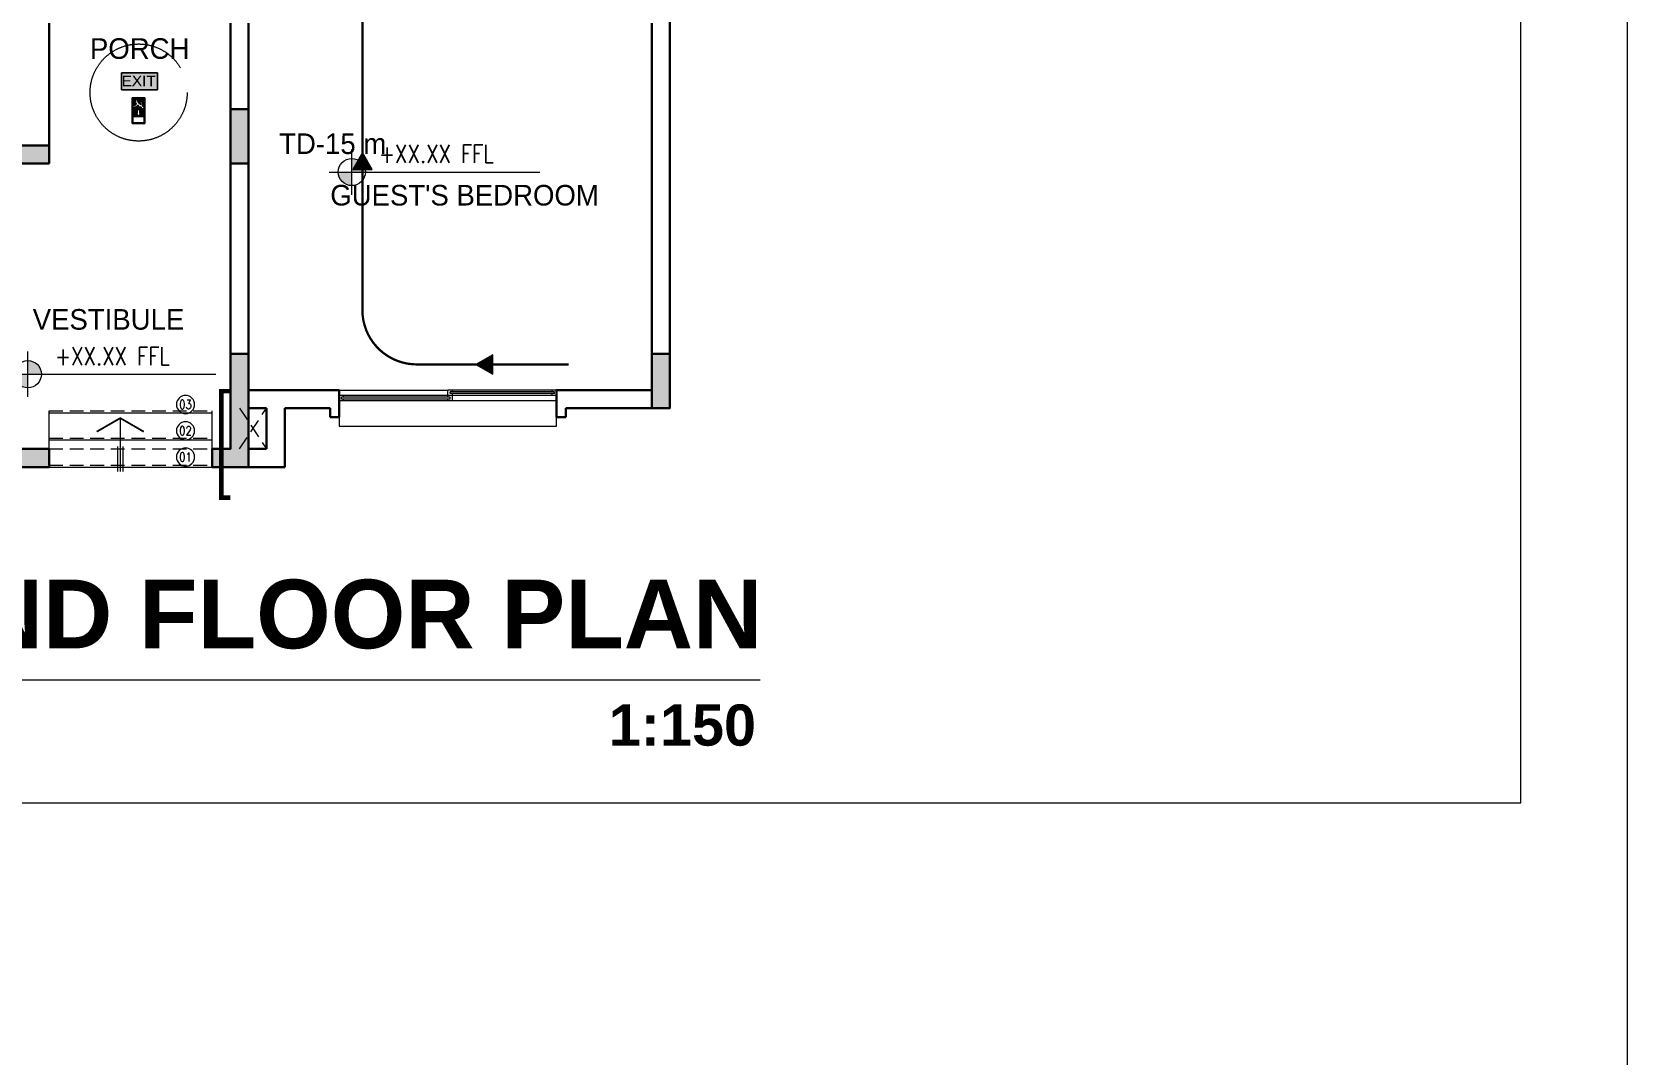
# Model space of a CAD drawing. Header units: millimetres. Extents: x -9083 to 924194, y -232449 to 321637.
# Drawn here: x 251467 to 263083, y -195277 to -187824 of the extents above; entities that cross this region are included whole.
import ezdxf
from ezdxf.enums import TextEntityAlignment as Align

# ---------------------------------------------------------------- set-up
doc = ezdxf.new("R2010")
doc.units = ezdxf.units.MM
doc.header["$LTSCALE"] = 400
doc.header["$MEASUREMENT"] = 0
for name, pattern in [('Dashed', [7.62, 5.08, -2.54]), ('HIDDEN', [0.375, 0.25, -0.125]), ('PHANTOM2', [1.25, 0.625, -0.125, 0.125, -0.125, 0.125, -0.125])]:
    doc.linetypes.add(name, pattern=pattern)
doc.layers.get('Defpoints').update_dxf_attribs({"color": 8, "lineweight": 5})
for name, color, linetype, lineweight in [('ARCHES', 1, 'HIDDEN', 5), ('COLUMNS HATCH', 1, 'Continuous', 5), ('GENERAL TEXT', 4, 'Continuous', 5), ('HANDRAIL', 31, 'Continuous', 5), ('HIDDEN', 237, 'HIDDEN', 0), ('LEVEL SYMBOL', 8, 'Continuous', 5), ('LEVELS', 251, 'Continuous', 5), ('PRO COLUMNS', 6, 'Continuous', 30), ('PROPOSED COLUMNS', 6, 'Continuous', 30), ('REFER TILTLE 100', 7, 'Continuous', 5), ('STAIR', 1, 'Continuous', 5), ('STAIR NOSE', 1, 'HIDDEN', 5), ('TEXT DRAWING TITLE', 7, 'Continuous', 5), ('TEXT STAIR NO', 7, 'Continuous', 5), ('WALL ELEVATION', 3, 'Continuous', 9), ('WALL PROPOSED', 255, 'Continuous', 30), ('WINDOWS', 5, 'Continuous', 5)]:
    doc.layers.add(name, color=color, linetype=linetype, lineweight=lineweight)
doc.layers.add('TRAVEL DISTANCE', color=7, linetype='Continuous', lineweight=5, true_color=0xff0f0f)
doc.styles.add('arial', font='arial.ttf', dxfattribs={"width": 0.8, "height": 2.2})
doc.styles.add('ARIAL-TITLE', font='arialbd.ttf')
doc.styles.add('ROMANS-TITLE', font='ROMANS.shx', dxfattribs={"width": 0.8})
doc.styles.get("Standard").update_dxf_attribs({"font": 'GOTHIC.TTF', "height": 220})

# ---------------------------------------------------------------- blocks, each defined once
blk = doc.blocks.new('A$C5226484c')
at = {"layer": 'TRAVEL DISTANCE', "transparency": 33554559}
h = blk.add_hatch(color=256, dxfattribs=at)
h.dxf.hatch_style = 1
h.paths.add_polyline_path([(0, -186), (107, 0), (-107, 0)])
at = {"layer": 'TRAVEL DISTANCE'}
blk.add_lwpolyline([(0, -186), (107, 0), (-107, 0)], close=True, dxfattribs=at)
blk = doc.blocks.new('A$C977231d2')
at = {"layer": 'Defpoints'}
blk.add_lwpolyline([(-120, 0), (-823, 0), (-823, 576), (-120, 576)], close=True, dxfattribs=at)
blk = doc.blocks.new('A-DETAIL-TITLE-100')
at = {"layer": 'TEXT DRAWING TITLE', "linetype": 'Continuous'}
blk.add_line((0, 0), (-1500, 0), dxfattribs=at)
blk.add_circle((-750, 0), 750, dxfattribs=at)
at = {"layer": 'TEXT DRAWING TITLE', "style": 'ARIAL-TITLE'}
for tag, p, height in [('TITLE1', (450, 937), 500), ('SCALE1', (450, -480), 300), ('SCALE2', (2479, -480), 300)]:
    blk.add_attdef(tag, p, '', height=height, dxfattribs=at)
at = {"layer": 'TEXT DRAWING TITLE', "color": 7, "style": 'ARIAL-TITLE'}
blk.add_attdef('TITLE2_001', (435, 228), '', height=500, dxfattribs=at)
at = {"layer": 'TEXT DRAWING TITLE', "linetype": 'Continuous', "style": 'ARIAL-TITLE'}
blk.add_attdef('DRWG-NO', text='', height=400, dxfattribs=at).set_placement((-751, 326), align=Align.MIDDLE)
at = {"layer": 'TEXT DRAWING TITLE', "linetype": 'Continuous', "style": 'arial', "width": 0.8}
blk.add_attdef('DRAWING-REF', text='', height=300, dxfattribs=at).set_placement((-735, -270), align=Align.MIDDLE)
blk = doc.blocks.new('VILLA GROUND COLUMNS')
at = {"layer": 'COLUMNS HATCH', "ltscale": 300}
for points in [[(403368, 167085), (403368, 167685), (403568, 167685), (403568, 167085)], [(401368, 167085), (400668, 167085), (400668, 167285), (401368, 167285)], [(403168, 163735), (403168, 163935), (403368, 163935), (403368, 164985), (403568, 164985), (403568, 163735)], [(408018, 164385), (408018, 164985), (408218, 164985), (408218, 164385)], [(401368, 163935), (400868, 163935), (400868, 164435), (400668, 164435), (400668, 163735), (401368, 163735)]]:
    blk.add_hatch(color=256, dxfattribs=at).paths.add_polyline_path(points)
at = {"layer": 'PRO COLUMNS', "ltscale": 300}
for points in [[(403368, 167085), (403568, 167085), (403568, 167685), (403368, 167685)], [(401368, 167085), (401368, 167285), (400668, 167285), (400668, 167085)], [(403168, 163735), (403568, 163735), (403568, 164985), (403368, 164985), (403368, 163935), (403168, 163935)], [(408018, 164385), (408218, 164385), (408218, 164985), (408018, 164985)], [(400868, 164435), (400668, 164435), (400668, 163735), (401368, 163735), (401368, 163935), (400868, 163935)]]:
    blk.add_lwpolyline(points, close=True, dxfattribs=at)
blk = doc.blocks.new('A-LVL_PLAN')
at = {"layer": 'LEVELS', "ltscale": 800}
h = blk.add_hatch(color=256, dxfattribs=at)
h.paths.add_polyline_path([(0, 0), (150, 0, 0.414214), (0, 150)])
h.paths.add_polyline_path([(0, -150), (0, 0), (-150, 0, 0.414214)])
at = {"layer": 'LEVELS'}
for p, q in [((0, -250), (0, 250)), ((-250, 0), (250, 0))]:
    blk.add_line(p, q, dxfattribs=at)
at = {"layer": 'LEVELS', "ltscale": 800}
blk.add_line((0, 0), (2074, 0), dxfattribs=at)
at = {"layer": 'LEVELS'}
blk.add_circle((0, 0), 150, dxfattribs=at)
at = {"layer": 'LEVELS', "ltscale": 800, "style": 'ROMANS-TITLE', "width": 0.8}
blk.add_attdef('FLOOR-LEVEL', (300, 100), '', height=200, dxfattribs=at)
blk = doc.blocks.new('BAYTANG')
at = {"layer": 'TEXT STAIR NO', "color": 8, "ltscale": 0.1}
blk.add_circle((0, 0), 100, dxfattribs=at)
at = {"layer": 'TEXT STAIR NO', "style": 'ROMANS-TITLE', "width": 0.8}
blk.add_attdef('STEPNO.', text='', height=120, dxfattribs=at).set_placement((0, 0), align=Align.MIDDLE_CENTER)

msp = doc.modelspace()

# ---------------------------------------------------------------- hatches: boundary and pattern name
at = {"layer": 'TRAVEL DISTANCE', "lineweight": 0, "transparency": 33554559}
for points in [[(252188.8934, -188142.8554), (252131.6934, -188142.8554), (252131.6934, -188219.8554), (252191.0934, -188219.8554), (252191.0934, -188211.0554), (252140.4934, -188211.0554), (252140.4934, -188184.6554), (252184.4934, -188184.6554), (252184.4934, -188175.8554), (252140.4934, -188175.8554), (252140.4934, -188151.6554), (252188.8934, -188151.6554)], [(252226.2934, -188180.2554), (252195.4934, -188219.8554), (252208.6934, -188219.8554), (252228.4934, -188193.4554), (252232.8934, -188186.8554)], [(252213.0934, -188142.8554), (252199.8934, -188142.8554), (252226.2934, -188180.2554), (252232.8934, -188186.8554), (252237.2934, -188193.4554), (252257.0934, -188219.8554), (252268.0934, -188219.8554), (252239.4934, -188178.0554), (252232.8934, -188171.4554), (252226.2934, -188162.6554)], [(252265.8934, -188142.8554), (252254.8934, -188142.8554), (252239.4934, -188162.6554), (252232.8934, -188171.4554), (252239.4934, -188178.0554)], [(252364.8934, -188142.8554), (252303.2934, -188142.8554), (252303.2934, -188151.6554), (252329.6934, -188151.6554), (252329.6934, -188219.8554), (252340.6934, -188219.8554), (252340.6934, -188151.6554), (252364.8934, -188151.6554)]]:
    msp.add_hatch(color=256, dxfattribs=at).paths.add_polyline_path(points)

# ---------------------------------------------------------------- linework, layer by layer
at = {"layer": 'ARCHES', "lineweight": 0}
msp.add_line((251592.3367, -190861.65955), (252780.3367, -190861.65955), dxfattribs=at)
at = {"layer": 'Defpoints', "lineweight": 0}
msp.add_lwpolyline([(242576.74025, -193438.87872), (262308.89268, -193438.87872), (262308.89268, -176373.53188), (242576.74025, -176373.53188)], close=True, dxfattribs=at)
at = {"layer": 'HANDRAIL', "lineweight": 0, "const_width": 33}
msp.add_lwpolyline([(252912.3367, -191216.75151), (252879.3367, -191216.75151), (252846.3367, -191216.75151), (252846.3367, -190440.64432), (252912.3367, -190440.64432)], dxfattribs=at)
at = {"layer": 'HIDDEN', "lineweight": 0}
for p, q in [((252978.3367, -190564.65955), (253176.3367, -190861.65955)), ((252978.3367, -190861.65955), (253176.3367, -190564.65955))]:
    msp.add_line(p, q, dxfattribs=at)
at = {"layer": 'STAIR', "lineweight": 0}
for p, q in [((251592.3367, -190861.65955), (251592.3367, -190584.45955)), ((251592.3367, -190597.65955), (252780.3367, -190597.65955)), ((252780.3367, -190861.65955), (252780.3367, -190584.45955)), ((252110.6962, -190637.25955), (252110.6962, -191026.65955)), ((251592.3367, -190795.65955), (252780.3367, -190795.65955)), ((252090.8962, -190845.15955), (252090.8962, -191026.65955)), ((252130.4962, -190845.15955), (252130.4962, -191026.65955)), ((251592.3367, -190993.65955), (252780.3367, -190993.65955))]:
    msp.add_line(p, q, dxfattribs=at)
at = {"layer": 'STAIR', "lineweight": 0, "const_width": 13.2}
msp.add_lwpolyline([(252282.16923, -190736.25955), (252110.6962, -190637.25955), (251939.22317, -190736.25955)], dxfattribs=at)
at = {"layer": 'STAIR NOSE', "linetype": 'HIDDEN', "lineweight": 0}
for p, q in [((251592.3367, -190584.45955), (252780.3367, -190584.45955)), ((251592.3367, -190782.45955), (252780.3367, -190782.45955)), ((251592.3367, -190980.45955), (252780.3367, -190980.45955))]:
    msp.add_line(p, q, dxfattribs=at)
at = {"layer": 'TEXT DRAWING TITLE', "linetype": 'Continuous', "lineweight": 0}
msp.add_line((248532.33343, -192542.51232), (256771.33855, -192542.51232), dxfattribs=at)
at = {"layer": 'TRAVEL DISTANCE', "linetype": 'PHANTOM2', "lineweight": 0, "const_width": 16.5}
msp.add_lwpolyline([(253873.71441, -185619.74943), (253873.71441, -189850.10534, 0.4142135624), (254269.71441, -190246.10534), (255377.06724, -190246.10534)], format="xyb", dxfattribs=at)
at = {"layer": 'TRAVEL DISTANCE', "lineweight": 0}
for points in [[(252382.4934, -188246.2554), (252382.4934, -188123.0554), (252118.4934, -188123.0554), (252118.4934, -188246.2554)], [(252118.4934, -188246.2554), (252118.4934, -188123.0554), (252382.4934, -188123.0554), (252382.4934, -188246.2554)], [(252290.7534, -188492.4354), (252196.1534, -188492.4354), (252196.1534, -188305.4354), (252290.7534, -188305.4354)], [(252196.1534, -188492.4354), (252202.75303, -188492.4354), (252202.75303, -188305.4354), (252196.1534, -188305.4354)], [(252202.7534, -188358.2354), (252220.3534, -188358.2354), (252220.3534, -188305.4354), (252202.7534, -188305.4354)], [(252262.1534, -188373.6354), (252257.7534, -188371.4354), (252255.5534, -188369.2354), (252248.9534, -188375.8354), (252248.9534, -188386.8354), (252237.9534, -188386.8354), (252237.9534, -188369.2354), (252244.5534, -188362.6354), (252240.1534, -188358.2354), (252224.7534, -188371.4354), (252202.7534, -188369.2354), (252202.7534, -188358.2354), (252220.3534, -188358.2354), (252229.1534, -188347.2354), (252224.7534, -188342.8354), (252224.7534, -188316.4354), (252237.9534, -188316.4354), (252237.9534, -188331.8354), (252240.1534, -188336.2354), (252259.9534, -188351.6354), (252259.9534, -188347.2354), (252253.3534, -188336.2354), (252259.9534, -188329.6354), (252273.1534, -188342.8354), (252273.1534, -188364.8354), (252281.9534, -188369.2354), (252284.1534, -188375.8354), (252279.7534, -188384.6354), (252270.9534, -188386.8354), (252264.3534, -188382.4354)], [(252202.7534, -188492.4354), (252204.95333, -188492.4354), (252204.95333, -188369.2354), (252202.7534, -188369.2354)], [(252224.7534, -188439.6354), (252224.7534, -188371.4354), (252204.9534, -188369.2354), (252204.9534, -188439.6354)], [(252224.7534, -188351.6354), (252224.7534, -188305.4354), (252220.3534, -188305.4354), (252220.3534, -188358.2354)], [(252224.7534, -188316.4354), (252237.9534, -188316.4354), (252237.9534, -188305.43467), (252224.7534, -188305.43467)], [(252229.1534, -188347.2354), (252224.7534, -188351.6354), (252224.7534, -188345.0354)], [(252235.7534, -188415.4354), (252235.7534, -188362.6354), (252224.7534, -188371.4354), (252224.7534, -188415.4354)], [(252235.7534, -188415.4354), (252235.7534, -188389.0354), (252251.1534, -188389.0354), (252251.1534, -188415.4354), (252262.1534, -188415.4354), (252244.5534, -188435.2354), (252224.7534, -188415.4354)], [(252237.9534, -188389.0354), (252237.9534, -188360.4354), (252235.7534, -188362.6354), (252235.7534, -188389.0354)], [(252240.1534, -188336.2354), (252240.1534, -188305.4354), (252237.9534, -188305.4354), (252237.9534, -188331.8354)], [(252237.9534, -188316.4354), (252237.9534, -188331.8354), (252237.9534, -188305.4354)], [(252240.1534, -188369.2354), (252240.1534, -188358.2354), (252237.9534, -188360.4354), (252237.9534, -188369.2354)], [(252237.9534, -188369.2354), (252237.9534, -188360.4354), (252237.9534, -188386.8354)], [(252237.9534, -188389.0354), (252248.9534, -188389.0354), (252248.9534, -188386.83547), (252237.9534, -188386.83547)], [(252253.3534, -188347.2354), (252253.3534, -188305.4354), (252240.1534, -188305.4354), (252240.1534, -188336.2354)], [(252244.5534, -188364.8354), (252244.5534, -188362.6354), (252240.1534, -188358.2354), (252240.1534, -188369.2354)], [(252251.1534, -188389.0354), (252251.1534, -188373.6354), (252248.9534, -188375.8354), (252248.9534, -188389.0354)], [(252255.5534, -188415.4354), (252255.5534, -188369.2354), (252251.1534, -188373.6354), (252251.1534, -188415.4354)], [(252259.9534, -188329.6354), (252259.9534, -188305.4354), (252253.3534, -188305.4354), (252253.3534, -188336.2354)], [(252259.9534, -188351.6354), (252259.9534, -188347.2354), (252253.3534, -188336.2354), (252253.3534, -188347.2354)], [(252257.7534, -188415.4354), (252257.7534, -188371.4354), (252255.5534, -188369.2354), (252255.5534, -188415.4354)], [(252257.7534, -188415.4354), (252262.15377, -188415.4354), (252262.15377, -188371.4354), (252257.7534, -188371.4354)], [(252273.1534, -188342.8354), (252273.1534, -188305.4354), (252259.9534, -188305.4354), (252259.9534, -188329.6354)], [(252262.1534, -188373.6354), (252262.1534, -188375.8354), (252262.1534, -188371.4354)], [(252262.1534, -188415.4354), (252262.1534, -188378.0354), (252262.1534, -188415.4354), (252262.1534, -188375.8354)], [(252264.3534, -188439.6354), (252264.3534, -188382.4354), (252262.1534, -188380.2354), (252262.1534, -188378.0354), (252262.1534, -188439.6354)], [(252264.3534, -188439.6354), (252266.55333, -188439.6354), (252266.55333, -188382.4354), (252264.3534, -188382.4354)], [(252266.5534, -188439.6354), (252268.75333, -188439.6354), (252268.75333, -188384.6354), (252266.5534, -188384.6354)], [(252268.7534, -188439.6354), (252270.95333, -188439.6354), (252270.95333, -188384.6354), (252268.7534, -188384.6354)], [(252273.1534, -188439.6354), (252273.1534, -188386.8354), (252270.9534, -188384.6354), (252270.9534, -188439.6354)], [(252273.1534, -188364.8354), (252275.35388, -188364.8354), (252275.35388, -188305.4354), (252273.1534, -188305.4354)], [(252275.3534, -188439.6354), (252275.3534, -188384.6354), (252273.1534, -188386.8354), (252273.1534, -188439.6354)], [(252275.3534, -188364.8354), (252277.55333, -188364.8354), (252277.55333, -188305.4354), (252275.3534, -188305.4354)], [(252275.3534, -188439.6354), (252277.55333, -188439.6354), (252277.55333, -188384.6354), (252275.3534, -188384.6354)], [(252277.5534, -188364.8354), (252279.75333, -188364.8354), (252279.75333, -188305.4354), (252277.5534, -188305.4354)], [(252277.5534, -188439.6354), (252279.75333, -188439.6354), (252279.75333, -188384.6354), (252277.5534, -188384.6354)], [(252281.9534, -188367.0354), (252281.9534, -188305.4354), (252279.7534, -188305.4354), (252279.7534, -188364.8354)], [(252281.9534, -188439.6354), (252281.9534, -188382.4354), (252279.7534, -188384.6354), (252279.7534, -188439.6354)], [(252284.1534, -188369.2354), (252284.1534, -188305.4354), (252281.9534, -188305.4354), (252281.9534, -188367.0354)], [(252284.1534, -188439.6354), (252284.1534, -188380.2354), (252281.9534, -188382.4354), (252281.9534, -188439.6354)], [(252284.1534, -188492.4354), (252290.75377, -188492.4354), (252290.75377, -188305.4354), (252284.1534, -188305.4354)], [(252284.1534, -188373.6354), (252284.1534, -188375.8354), (252284.1534, -188305.4354)], [(252204.9534, -188492.4354), (252284.1534, -188492.4354), (252284.1534, -188485.83577), (252204.9534, -188485.83577)], [(252244.5534, -188439.6354), (252244.5534, -188435.2354), (252224.7534, -188415.4354), (252224.7534, -188439.6354)], [(252224.7534, -188415.4354), (252224.7534, -188439.6354), (252224.7534, -188415.4354), (252224.7534, -188439.6354)], [(252262.1534, -188439.6354), (252262.1534, -188415.4354), (252244.5534, -188435.2354), (252244.5534, -188439.6354)]]:
    msp.add_lwpolyline(points, close=True, dxfattribs=at)
for points in [[(252224.7534, -188351.6354), (252224.7534, -188342.8354), (252224.7534, -188351.6354)], [(252224.7534, -188415.4354), (252224.7534, -188371.4354), (252224.7534, -188415.4354)], [(252244.5534, -188362.6354), (252244.5534, -188364.8354), (252244.5534, -188362.6354)], [(252259.9534, -188347.2354), (252259.9534, -188351.6354), (252259.9534, -188347.2354)], [(252262.1534, -188415.4354), (252262.1534, -188378.0354), (252262.1534, -188415.4354)], [(252262.1534, -188380.2354), (252262.1534, -188439.6354), (252262.1534, -188380.2354)], [(252266.5534, -188439.6354), (252266.5534, -188382.4354), (252266.5534, -188439.6354)], [(252273.1534, -188364.8354), (252273.1534, -188305.4354), (252273.1534, -188364.8354)], [(252281.9534, -188439.6354), (252281.9534, -188382.4354), (252281.9534, -188439.6354)], [(252284.1534, -188373.6354), (252284.1534, -188305.4354), (252284.1534, -188373.6354)], [(252284.1534, -188371.4354), (252284.1534, -188305.4354), (252284.1534, -188371.4354)], [(252284.1534, -188492.4354), (252284.1534, -188375.8354), (252284.1534, -188492.4354)], [(252284.1534, -188492.4354), (252284.1534, -188378.0354), (252284.1534, -188492.4354)], [(252284.1534, -188380.2354), (252284.1534, -188492.4354), (252284.1534, -188380.2354)]]:
    msp.add_lwpolyline(points, dxfattribs=at)
at = {"layer": 'TRAVEL DISTANCE', "linetype": 'Dashed', "lineweight": 0}
msp.add_circle((252244.47999, -188265.56141), 353.50214, dxfattribs=at)
at = {"layer": 'TRAVEL DISTANCE', "lineweight": 0, "transparency": 33554559}
for points in [[(252382.4934, -188123.0554), (252118.4934, -188123.0554), (252382.4934, -188246.2554)], [(252118.4934, -188123.0554), (252382.4934, -188246.2554), (252118.4934, -188246.2554)], [(252279.0934, -188219.8554), (252279.0934, -188142.8554), (252290.09413, -188219.8554), (252290.09413, -188142.8554)], [(252202.7534, -188492.4354), (252202.7534, -188305.4354), (252196.1534, -188492.4354)], [(252202.7534, -188305.4354), (252196.1534, -188492.4354), (252196.1534, -188305.4354)], [(252220.3534, -188358.2354), (252220.3534, -188305.4354), (252202.7534, -188358.2354)], [(252220.3534, -188305.4354), (252202.7534, -188358.2354), (252202.7534, -188305.4354)], [(252204.9534, -188492.4354), (252204.9534, -188369.2354), (252202.7534, -188492.4354)], [(252204.9534, -188369.2354), (252202.7534, -188492.4354), (252202.7534, -188369.2354)], [(252224.7534, -188371.4354), (252204.9534, -188439.6354), (252204.9534, -188369.2354)], [(252224.7534, -188439.6354), (252224.7534, -188371.4354), (252204.9534, -188439.6354)], [(252224.7534, -188351.6354), (252224.7534, -188305.4354), (252220.3534, -188358.2354)], [(252224.7534, -188305.4354), (252220.3534, -188358.2354), (252220.3534, -188305.4354)], [(252237.9534, -188316.4354), (252237.9534, -188305.4354), (252224.7534, -188316.4354)], [(252237.9534, -188305.4354), (252224.7534, -188316.4354), (252224.7534, -188305.4354)], [(252229.1534, -188347.2354), (252224.7534, -188351.6354), (252224.7534, -188345.0354)], [(252235.7534, -188415.4354), (252235.7534, -188362.6354), (252224.7534, -188415.4354)], [(252235.7534, -188362.6354), (252224.7534, -188415.4354), (252224.7534, -188371.4354)], [(252237.9534, -188389.0354), (252237.9534, -188360.4354), (252235.7534, -188389.0354)], [(252237.9534, -188360.4354), (252235.7534, -188389.0354), (252235.7534, -188362.6354)], [(252240.1534, -188336.2354), (252240.1534, -188305.4354), (252237.9534, -188331.8354)], [(252240.1534, -188305.4354), (252237.9534, -188331.8354), (252237.9534, -188305.4354)], [(252240.1534, -188369.2354), (252240.1534, -188358.2354), (252237.9534, -188369.2354)], [(252240.1534, -188358.2354), (252237.9534, -188369.2354), (252237.9534, -188360.4354)], [(252248.9534, -188389.0354), (252248.9534, -188386.8354), (252237.9534, -188389.0354)], [(252248.9534, -188386.8354), (252237.9534, -188389.0354), (252237.9534, -188386.8354)], [(252253.3534, -188347.2354), (252253.3534, -188305.4354), (252240.1534, -188336.2354)], [(252253.3534, -188305.4354), (252240.1534, -188336.2354), (252240.1534, -188305.4354)], [(252244.5534, -188362.6354), (252240.1534, -188369.2354), (252240.1534, -188358.2354)], [(252244.5534, -188364.8354), (252244.5534, -188362.6354), (252240.1534, -188369.2354)], [(252251.1534, -188389.0354), (252251.1534, -188373.6354), (252248.9534, -188389.0354)], [(252251.1534, -188373.6354), (252248.9534, -188389.0354), (252248.9534, -188375.8354)], [(252255.5534, -188415.4354), (252255.5534, -188369.2354), (252251.1534, -188415.4354)], [(252255.5534, -188369.2354), (252251.1534, -188415.4354), (252251.1534, -188373.6354)], [(252259.9534, -188329.6354), (252259.9534, -188305.4354), (252253.3534, -188336.2354)], [(252259.9534, -188305.4354), (252253.3534, -188336.2354), (252253.3534, -188305.4354)], [(252259.9534, -188347.2354), (252253.3534, -188347.2354), (252253.3534, -188336.2354)], [(252259.9534, -188351.6354), (252259.9534, -188347.2354), (252253.3534, -188347.2354)], [(252257.7534, -188371.4354), (252255.5534, -188415.4354), (252255.5534, -188369.2354)], [(252257.7534, -188415.4354), (252257.7534, -188371.4354), (252255.5534, -188415.4354)], [(252262.1534, -188415.4354), (252262.1534, -188371.4354), (252257.7534, -188415.4354)], [(252262.1534, -188371.4354), (252257.7534, -188415.4354), (252257.7534, -188371.4354)], [(252273.1534, -188342.8354), (252273.1534, -188305.4354), (252259.9534, -188329.6354)], [(252273.1534, -188305.4354), (252259.9534, -188329.6354), (252259.9534, -188305.4354)], [(252264.3534, -188382.4354), (252262.1534, -188439.6354), (252262.1534, -188380.2354)], [(252264.3534, -188439.6354), (252264.3534, -188382.4354), (252262.1534, -188439.6354)], [(252266.5534, -188439.6354), (252266.5534, -188382.4354), (252264.3534, -188439.6354)], [(252266.5534, -188382.4354), (252264.3534, -188439.6354), (252264.3534, -188382.4354)], [(252268.7534, -188439.6354), (252268.7534, -188384.6354), (252266.5534, -188439.6354)], [(252268.7534, -188384.6354), (252266.5534, -188439.6354), (252266.5534, -188384.6354)], [(252270.9534, -188439.6354), (252270.9534, -188384.6354), (252268.7534, -188439.6354)], [(252270.9534, -188384.6354), (252268.7534, -188439.6354), (252268.7534, -188384.6354)], [(252273.1534, -188386.8354), (252270.9534, -188439.6354), (252270.9534, -188384.6354)], [(252273.1534, -188439.6354), (252273.1534, -188386.8354), (252270.9534, -188439.6354)], [(252275.3534, -188364.8354), (252275.3534, -188305.4354), (252273.1534, -188364.8354)], [(252275.3534, -188305.4354), (252273.1534, -188364.8354), (252273.1534, -188305.4354)], [(252275.3534, -188439.6354), (252275.3534, -188384.6354), (252273.1534, -188439.6354)], [(252275.3534, -188384.6354), (252273.1534, -188439.6354), (252273.1534, -188386.8354)], [(252277.5534, -188364.8354), (252277.5534, -188305.4354), (252275.3534, -188364.8354)], [(252277.5534, -188305.4354), (252275.3534, -188364.8354), (252275.3534, -188305.4354)], [(252277.5534, -188439.6354), (252277.5534, -188384.6354), (252275.3534, -188439.6354)], [(252277.5534, -188384.6354), (252275.3534, -188439.6354), (252275.3534, -188384.6354)], [(252279.7534, -188364.8354), (252279.7534, -188305.4354), (252277.5534, -188364.8354)], [(252279.7534, -188305.4354), (252277.5534, -188364.8354), (252277.5534, -188305.4354)], [(252279.7534, -188439.6354), (252279.7534, -188384.6354), (252277.5534, -188439.6354)], [(252279.7534, -188384.6354), (252277.5534, -188439.6354), (252277.5534, -188384.6354)], [(252281.9534, -188367.0354), (252281.9534, -188305.4354), (252279.7534, -188364.8354)], [(252281.9534, -188305.4354), (252279.7534, -188364.8354), (252279.7534, -188305.4354)], [(252281.9534, -188439.6354), (252281.9534, -188382.4354), (252279.7534, -188439.6354)], [(252281.9534, -188382.4354), (252279.7534, -188439.6354), (252279.7534, -188384.6354)], [(252284.1534, -188369.2354), (252284.1534, -188305.4354), (252281.9534, -188367.0354)], [(252284.1534, -188305.4354), (252281.9534, -188367.0354), (252281.9534, -188305.4354)], [(252284.1534, -188439.6354), (252284.1534, -188380.2354), (252281.9534, -188439.6354)], [(252284.1534, -188380.2354), (252281.9534, -188439.6354), (252281.9534, -188382.4354)], [(252290.7534, -188492.4354), (252290.7534, -188305.4354), (252284.1534, -188492.4354)], [(252290.7534, -188305.4354), (252284.1534, -188492.4354), (252284.1534, -188305.4354)], [(252284.1534, -188492.4354), (252284.1534, -188485.8354), (252204.9534, -188492.4354)], [(252284.1534, -188485.8354), (252204.9534, -188492.4354), (252204.9534, -188485.8354)], [(252244.5534, -188435.2354), (252224.7534, -188439.6354), (252224.7534, -188415.4354)], [(252244.5534, -188439.6354), (252244.5534, -188435.2354), (252224.7534, -188439.6354)], [(252262.1534, -188439.6354), (252262.1534, -188415.4354), (252244.5534, -188439.6354)], [(252262.1534, -188415.4354), (252244.5534, -188439.6354), (252244.5534, -188435.2354)]]:
    msp.add_solid(points, dxfattribs=at)
at = {"layer": 'WALL ELEVATION', "linetype": 'Continuous', "lineweight": 0, "flags": 128}
msp.add_lwpolyline([(253704.3367, -190564.65955), (253704.3367, -190696.65955), (255288.3367, -190696.65955), (255288.3367, -190564.65955)], dxfattribs=at)
at = {"layer": 'WALL PROPOSED'}
for p, q in [((256113.3367, -190564.65955), (256113.3367, -187231.65955)), ((251592.3367, -188782.65955), (251592.3367, -187759.65955)), ((252912.3367, -190861.65955), (252912.3367, -187759.65955)), ((253044.3367, -190432.65955), (253044.3367, -187759.65955)), ((255981.3367, -190432.65955), (255981.3367, -187759.65955)), ((251592.3367, -188782.65955), (251262.3367, -188782.65955)), ((253704.3367, -190432.65955), (253044.3367, -190432.65955)), ((253704.3367, -190432.65955), (253704.3367, -190630.65955)), ((255288.3367, -190432.65955), (255288.3367, -190630.65955)), ((255981.3367, -190432.65955), (255288.3367, -190432.65955)), ((253176.3367, -190564.65955), (253044.3367, -190564.65955)), ((253044.3367, -190861.65955), (253044.3367, -190564.65955)), ((253176.3367, -190564.65955), (253176.3367, -190861.65955)), ((253638.3367, -190564.65955), (253308.3367, -190564.65955)), ((253308.3367, -190564.65955), (253308.3367, -190993.65955)), ((253638.3367, -190630.65955), (253638.3367, -190564.65955)), ((255354.3367, -190630.65955), (255354.3367, -190564.65955)), ((255354.3367, -190564.65955), (256113.3367, -190564.65955)), ((253704.3367, -190630.65955), (253638.3367, -190630.65955)), ((255288.3367, -190630.65955), (255354.3367, -190630.65955)), ((251592.3367, -190861.65955), (251262.3367, -190861.65955)), ((251592.3367, -190993.65955), (251592.3367, -190861.65955)), ((252912.3367, -190861.65955), (252780.3367, -190861.65955)), ((252780.3367, -190993.65955), (252780.3367, -190861.65955)), ((253176.3367, -190861.65955), (253044.3367, -190861.65955)), ((251592.3367, -190993.65955), (251130.3367, -190993.65955)), ((253308.3367, -190993.65955), (252780.3367, -190993.65955))]:
    msp.add_line(p, q, dxfattribs=at)
at = {"layer": 'WINDOWS', "lineweight": 0}
for p, q in [((253704.3367, -190432.65955), (253704.3367, -190472.25955)), ((254496.3367, -190472.25955), (253704.3367, -190472.25955)), ((254512.8367, -190485.45955), (253720.8367, -190485.45955)), ((254512.8367, -190498.65955), (253720.8367, -190498.65955)), ((255288.3367, -190432.65955), (254496.3367, -190432.65955)), ((255288.3367, -190472.25955), (254496.3367, -190472.25955)), ((254496.3367, -190485.45955), (254496.3367, -190472.25955)), ((254496.3367, -190511.85955), (254496.3367, -190498.65955)), ((255271.8367, -190445.85955), (254512.8367, -190445.85955)), ((255271.8367, -190459.05955), (254512.8367, -190459.05955)), ((254512.8367, -190498.65955), (254512.8367, -190485.45955)), ((254529.3367, -190511.85955), (254529.3367, -190472.25955)), ((255255.3367, -190445.85955), (255255.3367, -190432.65955)), ((255255.3367, -190472.25955), (255255.3367, -190459.05955)), ((255271.8367, -190459.05955), (255271.8367, -190445.85955)), ((255288.3367, -190472.25955), (255288.3367, -190432.65955)), ((255288.3367, -190511.85955), (255288.3367, -190472.25955)), ((254529.3367, -190511.85955), (253704.3367, -190511.85955))]:
    msp.add_line(p, q, dxfattribs=at)
for points in [[(253704.3367, -190432.65955), (254496.3367, -190432.65955)], [(253704.3367, -190511.85955), (253704.3367, -190472.25955)], [(253720.8367, -190498.65955), (253720.8367, -190485.45955)], [(253737.3367, -190485.45955), (253737.3367, -190472.25955)], [(253737.3367, -190511.85955), (253737.3367, -190498.65955)], [(254496.3367, -190472.25955), (254496.3367, -190432.65955)], [(254512.8367, -190459.05955), (254512.8367, -190445.85955)], [(254529.3367, -190445.85955), (254529.3367, -190432.65955)], [(254529.3367, -190472.25955), (254529.3367, -190459.05955)], [(255288.3367, -190511.85955), (254529.3367, -190511.85955)]]:
    msp.add_lwpolyline(points, dxfattribs=at)

# ---------------------------------------------------------------- block references
at = {"layer": 'Defpoints', "lineweight": 0, "xscale": 100, "yscale": 100, "zscale": 100}
msp.add_blockref('A$C977231d2', (275083.38915, -232449.41425), dxfattribs=at)
at = {"layer": 'LEVEL SYMBOL', "lineweight": 0, "ltscale": 800}
ref = msp.add_blockref('A-LVL_PLAN', (253796.332, -188844.69955), dxfattribs=dict(at, xscale=0.66, yscale=0.66, zscale=0.66))
ref.add_attrib('FLOOR-LEVEL', '+XX.XX FFL', (253994.332, -188778.69955), dxfattribs={"color": 1, "ltscale": 800, "height": 132, "style": 'ROMANS-TITLE', "width": 0.8})
ref = msp.add_blockref('A-LVL_PLAN', (251437.16583, -190317.62155), dxfattribs=dict(at, xscale=0.66, yscale=0.66, zscale=0.66))
ref.add_attrib('FLOOR-LEVEL', '+XX.XX FFL', (251635.16583, -190251.62155), dxfattribs={"color": 1, "ltscale": 800, "height": 132, "style": 'ROMANS-TITLE', "width": 0.8})
at = {"layer": 'PROPOSED COLUMNS', "lineweight": 0, "xscale": 0.66, "yscale": 0.66, "zscale": 0.66}
msp.add_blockref('VILLA GROUND COLUMNS', (-13310.60573, -299058.68598), dxfattribs=at)
at = {"layer": 'TEXT DRAWING TITLE', "lineweight": 0}
ref = msp.add_blockref('A-DETAIL-TITLE-100', (248532.33343, -192542.51232), dxfattribs=at)
ref.add_attrib('TITLE2_001', 'GROUND FLOOR PLAN', (248948.90914, -192314.03892), dxfattribs={"layer": 'REFER TILTLE 100', "color": 7, "height": 500, "style": 'ARIAL-TITLE'})
ref.add_attrib('DRWG-NO', '2', dxfattribs={"layer": 'REFER TILTLE 100', "linetype": 'Continuous', "height": 400, "style": 'ARIAL-TITLE'}).set_placement((247781.23217, -192217.00391), align=Align.MIDDLE)
ref.add_attrib('DRAWING-REF', 'AC03', dxfattribs={"layer": 'REFER TILTLE 100', "linetype": 'Continuous', "height": 300, "style": 'arial', "width": 0.8}).set_placement((247797.73473, -192812.37726), align=Align.MIDDLE)
ref.add_attrib('SCALE1', 'SCALE', (248982.33343, -193023.00835), dxfattribs={"layer": 'REFER TILTLE 100', "height": 300, "style": 'ARIAL-TITLE'})
ref.add_attrib('SCALE2', '                                        1:150', (251011.33343, -193023.00835), dxfattribs={"layer": 'REFER TILTLE 100', "height": 300, "style": 'ARIAL-TITLE'})
at = {"layer": 'TEXT STAIR NO', "lineweight": 0}
ref = msp.add_blockref('BAYTANG', (252585.8721, -190537.99432), dxfattribs=dict(at, xscale=-0.66, yscale=0.66, zscale=0.66))
ref.add_attrib('STEPNO.', '03', dxfattribs={"height": 66, "style": 'ROMANS-TITLE', "width": 0.8}).set_placement((252585.8721, -190537.99432), align=Align.MIDDLE_CENTER)
ref = msp.add_blockref('BAYTANG', (252585.8721, -190729.39432), dxfattribs=dict(at, xscale=-0.66, yscale=0.66, zscale=0.66))
ref.add_attrib('STEPNO.', '02', dxfattribs={"height": 66, "style": 'ROMANS-TITLE', "width": 0.8}).set_placement((252585.8721, -190729.39432), align=Align.MIDDLE_CENTER)
ref = msp.add_blockref('BAYTANG', (252585.8721, -190920.79432), dxfattribs=dict(at, xscale=-0.66, yscale=0.66, zscale=0.66))
ref.add_attrib('STEPNO.', '01', dxfattribs={"height": 66, "style": 'ROMANS-TITLE', "width": 0.8}).set_placement((252585.8721, -190920.79432), align=Align.MIDDLE_CENTER)
at = {"layer": 'TRAVEL DISTANCE', "lineweight": 0, "xscale": 0.66, "yscale": 0.66, "zscale": 0.66}
for p, rotation in [((253873.71441, -188826.34161), 180), ((254823.39083, -190246.10534), 270)]:
    msp.add_blockref('A$C5226484c', p, dxfattribs=dict(at, rotation=rotation))

# ---------------------------------------------------------------- texts
at = {"layer": 'GENERAL TEXT', "lineweight": 0, "char_height": 150, "width": 2774.0642767, "attachment_point": 2}
for s, insert in [('PORCH', (252252.16294, -187870.27168)), ('TD-15 m', (253657.76235, -188563.32945)), ("GUEST'S BEDROOM ", (254617.76074, -188938.53804)), ('VESTIBULE', (252025.05695, -189843.0656)), ('VESTIBULE', (252025.05695, -189843.0656))]:
    msp.add_mtext(s, dxfattribs=dict(at, insert=insert))

doc.saveas('drawing.dxf')
